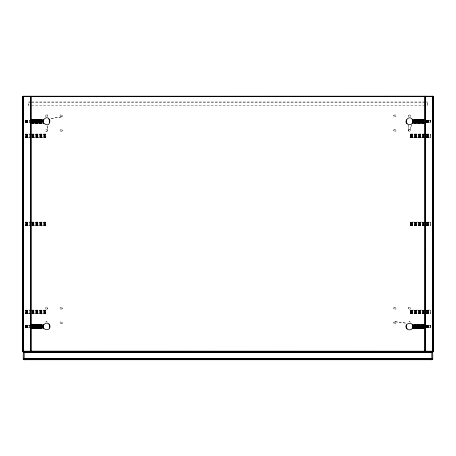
<?xml version="1.0" encoding="UTF-8"?>
<svg xmlns="http://www.w3.org/2000/svg" width="456" height="456" viewBox="0 0 456 456"><rect width="100%" height="100%" fill="white"/><g stroke="black" fill="none" stroke-linecap="round" stroke-linejoin="round"><path stroke-width="0.34" stroke-dasharray="2.28 1.71" d="M408.878 125.371C407.795 125.907 407.767 134.548 410.617 130.593C410.725 127.868 406.114 130.142 409.665 131.545M408.405 130.063L408.884 125.349M408.359 130.239L410.007 129.401L411.774 124.813M410.007 129.401L411.745 124.915M408.867 321.896L409.488 321.708M47.031 116.839C49.556 111.292 41.131 118.207 47.641 116.001L46.335 114.695M410.007 116.839C412.577 114.302 406.399 114.302 408.969 116.839M60.585 116.839C64.399 116.605 60.716 113.02 59.975 115.647C59.867 118.372 64.478 116.098 60.927 114.695M47.595 130.063L47.031 129.401L46.159 129.333L45.497 129.897L45.429 130.769L45.993 131.431L47.641 130.593L47.578 125.257L47.641 130.239M60.585 131.431C64.399 131.197 60.716 127.612 59.975 130.239C59.867 132.964 64.478 130.69 60.927 129.287M395.415 114.809C391.601 115.043 395.284 118.628 396.025 116.001C396.133 113.276 391.522 115.55 395.073 116.953M410.007 114.809L408.359 115.647L409.665 116.953M395.415 129.401C391.601 129.635 395.284 133.22 396.025 130.593C396.133 127.868 391.522 130.142 395.073 131.545M45.993 309.271C49.807 309.037 46.124 305.452 45.383 308.079C45.275 310.804 49.886 308.53 46.335 307.127M60.585 309.271C64.399 309.037 60.716 305.452 59.975 308.079C59.867 310.804 64.478 308.53 60.927 307.127M60.585 323.863C64.399 323.629 60.716 320.044 59.975 322.671C59.867 325.396 64.478 323.122 60.927 321.719M395.415 307.241C391.601 307.475 395.284 311.06 396.025 308.433C396.133 305.708 391.522 307.982 395.073 309.385M410.007 307.241C406.193 307.475 409.876 311.06 410.617 308.433C410.725 305.708 406.114 307.982 409.665 309.385M395.415 321.833C391.601 322.067 395.284 325.652 396.025 323.025C396.133 320.3 391.522 322.574 395.073 323.977M409.06 321.793L410.109 321.896M61.104 116.964L50.285 118.663L61.281 116.953M46.512 321.708L45.72 322.033L46.295 321.731L47.304 322.033M31.692 122.373L41.941 122.476L31.692 122.578L41.844 122.185M414.156 120.407L424.314 120.031M31.692 327.573L41.941 327.676L31.692 327.778L41.844 327.385M414.156 325.607L424.314 325.231M42.465 120.743L31.681 120.994L42.385 121.079M43.103 121.581L31.72 121.581L42.379 121.313M42.391 121.598L31.72 121.843L42.476 121.929L31.681 122.111L43.155 121.934M413.609 120.994L424.279 120.749L412.879 120.868M424.279 121.028L413.62 121.279L424.992 121.296M413.535 121.849L424.319 121.598L413.592 121.718M42.465 325.943L31.681 326.194L42.385 326.279M43.103 326.781L31.72 326.781L42.379 326.513M42.391 326.798L31.72 327.043L42.476 327.129L31.681 327.311L43.155 327.134M413.609 326.194L424.279 325.949L412.879 326.068M424.279 326.228L413.62 326.479L424.992 326.496M413.535 327.049L424.319 326.798L413.592 326.918M43.138 120.726L31.008 120.469M424.314 121.877L414.156 122.105L424.992 122.122M43.138 325.926L31.008 325.669M424.314 327.077L414.156 327.305L424.992 327.322M31.008 122.368L43.195 122.134M412.805 120.458L424.992 120.224M31.008 327.568L43.195 327.334M412.805 325.658L424.992 325.424M31.72 121.285L43.098 121.085M31.686 122.573L41.906 122.402L31.686 122.368M412.902 121.507L424.279 121.307M31.72 326.485L43.098 326.285M31.686 327.773L41.906 327.602L31.686 327.568M424.279 326.507L413.62 326.513M43.616 119.472L31.709 119.495L42.169 119.552L31.703 119.666L42.043 119.808L31.698 119.996L41.906 120.19L31.686 120.224L43.343 120.002M31.703 123.023L42.112 122.932L31.703 122.778L41.975 122.607M414.025 119.985L424.308 119.831L413.888 119.689L424.297 119.671L413.957 119.808L424.302 119.996L414.094 120.19L424.314 120.224L412.657 120.002M412.845 120.658L424.992 120.469M412.384 123.12L424.291 123.12L413.831 123.04L424.297 122.926L413.957 122.784L424.302 122.596L412.657 122.59M43.616 324.672L31.709 324.695L42.169 324.752L31.703 324.866L42.043 325.008L31.698 325.196L41.906 325.39L31.686 325.424L43.343 325.202M31.703 328.223L42.112 328.132L31.703 327.978L41.975 327.807M414.025 325.185L424.308 325.031L413.888 324.889L424.297 324.872L413.957 325.008L424.302 325.196L414.094 325.39L424.314 325.424L412.657 325.202M412.845 325.858L424.992 325.669M412.384 328.32L424.291 328.32L413.831 328.24L424.297 328.126L413.957 327.984L424.302 327.796L412.657 327.79M41.975 119.985L31.692 119.831L42.112 119.689L31.703 119.671M42.408 120.874L31.72 121L43.103 121.011M43.12 121.724L31.72 121.849L43.138 121.866M43.616 123.12L31.709 123.12L42.169 123.04L31.703 122.926L42.043 122.784L31.698 122.596L43.343 122.59M424.297 123.023L413.888 122.932L424.297 122.778L414.025 122.607M41.975 325.185L31.692 325.031L42.112 324.889L31.703 324.872M42.408 326.074L31.72 326.2L43.103 326.211M43.12 326.923L31.72 327.049L43.138 327.066M43.616 328.32L31.709 328.32L42.169 328.24L31.703 328.126L42.043 327.984L31.698 327.796L43.343 327.79M424.297 328.223L413.888 328.132L424.297 327.978L414.025 327.807M424.308 122.373L414.059 122.476L424.308 122.578L414.156 122.185M424.308 327.573L414.059 327.676L424.308 327.778L414.156 327.385M413.888 119.66L424.297 119.569M413.888 324.86L424.297 324.769M31.681 120.726L43.155 120.658M424.297 119.666L412.384 119.472M31.681 325.926L43.155 325.858M424.297 324.866L412.384 324.672M31.72 121.575L42.385 121.513M412.435 119.563L424.992 119.495M31.008 123.097L43.565 123.029M413.615 121.079L424.279 121.017L413.535 120.743M31.72 326.775L42.385 326.713M412.435 324.763L424.992 324.695M31.008 328.297L43.565 328.229M413.615 326.279L424.279 326.217L413.535 325.943M413.797 119.489L424.291 119.472M31.709 123.12L42.203 123.103M413.797 324.689L424.291 324.672M31.709 328.32L42.203 328.303M31.008 102.007L28.614 102.007L28.614 105.336L30.865 105.336M31.72 102.007L424.279 102.007M424.992 102.007L427.386 102.007L427.386 105.336L426.189 105.336M30.865 102.144L28.728 102.144L28.728 105.336M31.572 102.144L425.847 102.144M31.572 105.336L425.847 105.336M31.008 119.563L42.169 119.563M413.831 119.563L424.992 119.563M31.698 119.82L42.043 119.825M413.957 119.825L424.302 119.82M25.536 120.167L31.008 120.156M424.992 120.156L430.464 120.167L426.36 120.281M25.536 120.281L29.64 120.281M25.536 120.373L29.64 120.373M426.36 120.373L430.464 120.373M25.536 120.492L29.64 120.492M426.36 120.492L430.464 120.492M25.536 120.623L29.64 120.623M412.862 120.726L424.319 120.732M426.36 120.623L430.464 120.623M25.536 120.777L29.64 120.777M426.36 120.777L430.464 120.777M25.536 120.943L29.64 120.943M426.36 120.943L430.464 120.943M412.897 121.011L424.279 121.011L413.592 120.874M25.536 121.119L29.64 121.119M426.36 121.119L430.464 121.119M25.536 121.296L29.64 121.296M31.008 121.296L42.379 121.296L31.72 121.028M426.36 121.296L430.464 121.296M25.536 121.473L29.64 121.473M426.36 121.473L430.464 121.473M412.897 121.581L424.279 121.581L413.62 121.313M25.536 121.649L29.64 121.649M426.36 121.649L430.464 121.649M25.536 121.815L29.64 121.815M426.36 121.815L430.464 121.815M25.536 121.969L29.64 121.969M412.862 121.866L424.319 121.86L413.609 121.598M426.36 121.969L430.464 121.969M25.536 122.1L29.64 122.1M426.36 122.1L430.464 122.1M25.536 122.219L29.64 122.219M426.36 122.219L430.464 122.219M25.536 122.311L29.64 122.379M426.36 122.311L430.464 122.379L430.464 120.156M31.008 122.425L25.536 122.436L25.536 120.156M424.992 122.425L430.464 122.425M424.314 122.368L414.094 122.379L424.314 122.573M31.698 122.772L42.043 122.767M413.957 122.767L424.302 122.772M31.703 122.92L42.112 122.92M413.888 122.92L424.297 122.92M31.008 123.029L42.169 123.029M413.831 123.029L424.992 123.029M31.008 134.064L25.536 134.064L25.536 137.712M31.703 134.064L45.6 134.064L45.6 137.712L31.703 137.689L45.6 137.621M410.4 137.712L410.4 134.064L430.464 134.064L430.464 137.712M25.536 134.155L29.64 134.155M31.703 134.155L45.6 134.087M410.4 134.087L430.464 134.155M25.536 134.263L29.64 134.263M31.703 134.263L45.6 134.263M410.4 134.263L424.297 134.263M426.36 134.263L430.464 134.263M25.536 134.412L29.64 134.412M31.703 134.412L45.6 134.412M410.4 134.412L424.297 134.412M426.36 134.412L430.464 134.412M25.536 134.6L29.64 134.6M31.703 134.6L45.6 134.6M410.4 134.6L424.297 134.6M426.36 134.6L430.464 134.6M25.536 134.816L29.64 134.816M31.703 134.816L45.6 134.816M410.4 134.816L424.297 134.816M426.36 134.816L430.464 134.816M25.536 135.061L29.64 135.061M31.703 135.061L45.6 135.061M410.4 135.061L424.297 135.061M426.36 135.061L430.464 135.061M25.536 135.324L29.64 135.324M31.703 135.324L45.6 135.324M410.4 135.324L424.297 135.324M426.36 135.324L430.464 135.324M25.536 135.603L29.64 135.603M31.703 135.603L45.6 135.603M410.4 135.603L424.297 135.603M426.36 135.603L430.464 135.603M25.536 135.888L29.64 135.888M31.703 135.888L45.6 135.888M410.4 135.888L424.297 135.888M426.36 135.888L430.464 135.888M25.536 136.173L29.64 136.173M31.703 136.173L45.6 136.173M410.4 136.173L424.297 136.173M426.36 136.173L430.464 136.173M25.536 136.452L29.64 136.452M31.703 136.452L45.6 136.452M410.4 136.452L424.297 136.452M426.36 136.452L430.464 136.452M25.536 136.714L29.64 136.714M31.703 136.714L45.6 136.714M410.4 136.714L424.297 136.714M426.36 136.714L430.464 136.714M25.536 136.96L29.64 136.96M31.703 136.96L45.6 136.96M410.4 136.96L424.297 136.96M426.36 136.96L430.464 136.96M25.536 137.176L29.64 137.176M31.703 137.176L45.6 137.176M410.4 137.176L424.297 137.176M426.36 137.176L430.464 137.176M25.536 137.364L29.64 137.364M31.703 137.364L45.6 137.364M410.4 137.364L424.297 137.364M426.36 137.364L430.464 137.364M25.536 137.512L29.64 137.512M31.703 137.512L45.6 137.512M410.4 137.512L424.297 137.512M426.36 137.512L430.464 137.512M29.64 137.621L25.536 137.621L31.008 137.712M424.297 137.621L410.4 137.621L430.464 137.689L426.36 137.621M31.008 222.072L25.536 222.072L25.536 225.72L31.008 225.72M31.703 222.072L45.6 222.095L45.6 225.72L31.703 225.697M25.536 222.163L29.64 222.163M31.703 222.163L45.6 222.163M410.4 222.163L424.297 222.163M426.36 222.163L430.464 222.163M25.536 222.271L29.64 222.271M31.703 222.271L45.6 222.271M410.4 222.271L424.297 222.271M426.36 222.271L430.464 222.271M25.536 222.42L29.64 222.42M31.703 222.42L45.6 222.42M410.4 222.42L424.297 222.42M426.36 222.42L430.464 222.42M25.536 222.608L29.64 222.608M31.703 222.608L45.6 222.608M410.4 222.608L424.297 222.608M426.36 222.608L430.464 222.608M25.536 222.824L29.64 222.824M31.703 222.824L45.6 222.824M410.4 222.824L424.297 222.824M426.36 222.824L430.464 222.824M25.536 223.07L29.64 223.07M31.703 223.07L45.6 223.07M410.4 223.07L424.297 223.07M426.36 223.07L430.464 223.07M25.536 223.332L29.64 223.332M31.703 223.332L45.6 223.332M410.4 223.332L424.297 223.332M426.36 223.332L430.464 223.332M25.536 223.611L29.64 223.611M31.703 223.611L45.6 223.611M410.4 223.611L424.297 223.611M426.36 223.611L430.464 223.611M25.536 223.896L29.64 223.896M31.703 223.896L45.6 223.896M410.4 223.896L424.297 223.896M426.36 223.896L430.464 223.896M25.536 224.181L29.64 224.181M31.703 224.181L45.6 224.181M410.4 224.181L424.297 224.181M426.36 224.181L430.464 224.181M25.536 224.46L29.64 224.46M31.703 224.46L45.6 224.46M410.4 224.46L424.297 224.46M426.36 224.46L430.464 224.46M25.536 224.722L29.64 224.722M31.703 224.722L45.6 224.722M410.4 224.722L424.297 224.722M426.36 224.722L430.464 224.722M25.536 224.968L29.64 224.968M31.703 224.968L45.6 224.968M410.4 224.968L424.297 224.968M426.36 224.968L430.464 224.968M25.536 225.184L29.64 225.184M31.703 225.184L45.6 225.184M410.4 225.184L424.297 225.184M426.36 225.184L430.464 225.184M25.536 225.372L29.64 225.372M31.703 225.372L45.6 225.372M410.4 225.372L424.297 225.372M426.36 225.372L430.464 225.372M25.536 225.52L29.64 225.52M31.703 225.52L45.6 225.52M410.4 225.52L424.297 225.52M426.36 225.52L430.464 225.52M25.536 225.629L29.64 225.629M31.703 225.629L45.6 225.629M410.4 225.629L424.297 225.629M426.36 225.629L430.464 225.629M31.008 310.08L25.536 310.103L25.536 313.728L31.008 313.728L25.536 313.637M31.703 310.08L45.6 310.103L45.6 313.728L31.703 313.728M25.536 310.171L29.64 310.171M31.703 310.171L45.6 310.171M410.4 310.171L424.297 310.171M426.36 310.171L430.464 310.171M25.536 310.279L29.64 310.279M31.703 310.279L45.6 310.279M410.4 310.279L424.297 310.279M426.36 310.279L430.464 310.279M25.536 310.428L29.64 310.428M31.703 310.428L45.6 310.428M410.4 310.428L424.297 310.428M426.36 310.428L430.464 310.428M25.536 310.616L29.64 310.616M31.703 310.616L45.6 310.616M410.4 310.616L424.297 310.616M426.36 310.616L430.464 310.616M25.536 310.832L29.64 310.832M31.703 310.832L45.6 310.832M410.4 310.832L424.297 310.832M426.36 310.832L430.464 310.832M25.536 311.077L29.64 311.077M31.703 311.077L45.6 311.077M410.4 311.077L424.297 311.077M426.36 311.077L430.464 311.077M25.536 311.34L29.64 311.34M31.703 311.34L45.6 311.34M410.4 311.34L424.297 311.34M426.36 311.34L430.464 311.34M25.536 311.619L29.64 311.619M31.703 311.619L45.6 311.619M410.4 311.619L424.297 311.619M426.36 311.619L430.464 311.619M25.536 311.904L29.64 311.904M31.703 311.904L45.6 311.904M410.4 311.904L424.297 311.904M426.36 311.904L430.464 311.904M25.536 312.189L29.64 312.189M31.703 312.189L45.6 312.189M410.4 312.189L424.297 312.189M426.36 312.189L430.464 312.189M25.536 312.468L29.64 312.468M31.703 312.468L45.6 312.468M410.4 312.468L424.297 312.468M426.36 312.468L430.464 312.468M25.536 312.73L29.64 312.73M31.703 312.73L45.6 312.73M410.4 312.73L424.297 312.73M426.36 312.73L430.464 312.73M25.536 312.976L29.64 312.976M31.703 312.976L45.6 312.976M410.4 312.976L424.297 312.976M426.36 312.976L430.464 312.976M25.536 313.192L29.64 313.192M31.703 313.192L45.6 313.192M410.4 313.192L424.297 313.192M426.36 313.192L430.464 313.192M25.536 313.38L29.64 313.38M31.703 313.38L45.6 313.38M410.4 313.38L424.297 313.38M426.36 313.38L430.464 313.38M25.536 313.528L29.64 313.528M31.703 313.528L45.6 313.528M410.4 313.528L424.297 313.528M426.36 313.528L430.464 313.528M31.703 313.637L45.6 313.705M410.4 313.637L424.297 313.637M426.36 313.705L430.464 313.705L430.464 310.08L410.4 310.103L410.4 313.728L430.464 313.728M31.008 324.763L42.169 324.763M413.831 324.763L424.992 324.763M31.698 325.02L42.043 325.025M413.957 325.025L424.302 325.02M31.008 325.356L25.536 325.367L29.64 325.481M424.992 325.356L430.464 325.367L426.36 325.481M25.536 325.573L29.64 325.573M426.36 325.573L430.464 325.573M25.536 325.692L29.64 325.692M426.36 325.692L430.464 325.692M25.536 325.823L29.64 325.823M412.862 325.926L424.319 325.932M426.36 325.823L430.464 325.823M25.536 325.977L29.64 325.977M426.36 325.977L430.464 325.977M25.536 326.143L29.64 326.143M426.36 326.143L430.464 326.143M412.897 326.211L424.279 326.211L413.592 326.074M25.536 326.319L29.64 326.319M426.36 326.319L430.464 326.319M25.536 326.496L29.64 326.496M31.008 326.496L42.379 326.496L31.72 326.228M426.36 326.496L430.464 326.496M25.536 326.673L29.64 326.673M426.36 326.673L430.464 326.673M412.897 326.781L424.279 326.781M25.536 326.849L29.64 326.849M426.36 326.849L430.464 326.849M25.536 327.015L29.64 327.015M426.36 327.015L430.464 327.015M25.536 327.169L29.64 327.169M412.862 327.066L424.319 327.06L413.609 326.798M426.36 327.169L430.464 327.169M25.536 327.3L29.64 327.3M426.36 327.3L430.464 327.3M25.536 327.419L29.64 327.419M426.36 327.419L430.464 327.419M25.536 325.356L25.536 327.636L29.64 327.511M426.36 327.579L430.464 327.579L430.464 325.356M25.536 327.625L31.008 327.625M424.992 327.636L430.464 327.625M424.314 327.568L414.094 327.579L424.314 327.773M31.698 327.972L42.043 327.967M413.957 327.967L424.302 327.972M31.703 328.12L42.112 328.12M413.888 328.12L424.297 328.12M31.008 328.229L42.169 328.229M413.831 328.229L424.992 328.229M31.709 119.472L42.203 119.489M31.008 122.122L41.844 122.134L31.686 121.877M413.797 123.103L424.291 123.12M31.709 324.672L42.203 324.689M31.008 327.322L41.844 327.334L31.686 327.077M413.797 328.303L424.291 328.32M31.008 119.495L43.565 119.563M412.435 123.029L424.992 123.097M31.008 324.695L43.565 324.763M412.435 328.229L424.992 328.297M413.615 121.513L424.279 121.575M31.703 119.569L42.112 119.66M31.703 324.769L42.112 324.86M412.879 121.724L424.319 122.111L412.845 121.934M43.12 120.868L31.72 120.743L42.391 120.994M42.408 121.718L31.72 121.592L42.465 121.849M412.879 326.923L424.319 327.311L412.845 327.134M43.12 326.068L31.72 325.943L42.391 326.194M42.408 326.918L31.72 326.792L42.465 327.049M412.902 121.085L424.279 121.285M31.72 121.307L43.098 121.507M412.902 326.285L424.279 326.485M31.72 326.507L43.098 326.707M412.805 122.134L424.992 122.368M31.008 120.224L43.195 120.458M412.805 327.334L424.992 327.568M31.008 325.424L43.195 325.658M31.686 120.031L41.844 120.407M31.686 325.231L41.844 325.607M395.249 321.765L405.965 323.167M395.073 321.719L405.937 323.161M409.705 321.731L410.423 322.198M46.729 321.731L47.447 322.198M45.993 131.431C47.527 132.12 48.439 129.709 46.335 129.287M427.272 102.144L427.272 105.336M430.464 222.095L410.4 222.072L410.4 225.72L430.464 225.697L430.464 222.072"/><path stroke-width="0.68" d="M424.998 96.581L425.442 96.216L432.75 96.216L433.194 96.581L22.806 96.581L23.256 96.216L30.558 96.216L30.552 351.576L23.011 351.508L22.806 351.211L433.194 351.211L432.744 351.576L425.448 351.576L424.998 351.211M432.75 351.211L432.875 351.559L432.744 96.216L432.875 351.559M23.25 96.581L23.188 96.222L23.256 351.576L23.125 96.233L23.188 351.57M30.558 351.211L30.552 351.576L31.002 351.211M425.442 96.581L425.38 96.222M43.343 122.59L43.747 123.308C42.545 122.767 43.485 119.312 43.309 120.105C42.938 121.085 43.052 122.236 43.616 123.12C52.446 130.393 50.679 111.304 43.343 120.002M43.423 327.967C41.017 324.364 48.991 320.334 49.892 325.96C50.679 332.475 40.179 329.466 43.747 324.484L43.343 325.202M412.657 120.002C409.009 113.282 401.816 123.815 409.488 124.716C412.264 125.172 413.563 121.176 412.577 119.825M412.902 326.707C413.256 320.978 403.155 323.247 406.723 328.508C408.109 330.589 411.591 330.247 412.577 327.967C413.415 325.39 412.15 329.175 412.805 327.334L412.252 328.508L412.657 327.79M412.657 122.59L412.252 123.308L412.908 121.296L412.252 119.284L412.868 120.76M412.691 327.687L412.537 328.046L412.868 325.96L412.252 324.484L412.657 325.202M43.092 121.296L43.747 119.284L43.309 120.105M43.092 326.496L43.747 324.484M412.252 123.308L412.908 121.296M412.879 326.923L412.743 327.55L412.908 326.496M43.098 121.085L43.132 120.76M43.098 326.285L43.132 325.96M412.879 121.724L412.743 122.35L412.902 121.507M43.103 121.011L43.257 120.241L43.12 120.868M43.103 326.211L43.257 325.442L43.12 326.068M49.561 122.846L49.892 120.76L48.929 118.879M49.561 328.046L49.892 325.96L48.929 324.079M406.438 119.746L406.108 121.832L407.071 123.713M406.438 324.946L406.108 327.032L407.071 328.913M43.309 325.305L43.195 325.658L43.502 324.872M412.691 122.487L412.805 122.134L412.498 122.92M24.088 351.576L23.256 352.482L23.267 359.014L24.088 359.784M431.912 359.784L432.744 358.872L432.733 352.345L431.912 351.576M22.92 96.364L22.92 351.428M425.442 351.211L425.26 351.536L425.448 96.216L425.38 351.57M24.168 352.482L23.256 352.482L432.744 352.488L23.256 352.488L432.733 352.345M431.832 358.878L432.744 358.872L23.256 358.872L432.744 358.872L23.256 358.872L24.168 358.878M31.008 96.358L424.992 96.319M31.008 96.41L424.992 96.41M30.62 96.222L30.552 351.576L30.558 96.216L30.985 96.524L424.992 96.461M31.008 351.274L424.992 351.331M31.008 351.433L424.992 351.382M31.008 351.508L424.992 351.473M23.706 351.701L432.294 351.701M23.592 351.775L432.408 351.775M23.495 351.867L432.505 351.867M23.41 351.975L432.59 351.975M23.347 352.089L432.653 352.089M23.347 359.271L432.653 359.271M23.41 359.385L432.59 359.385L23.592 359.584M23.495 359.493L432.505 359.493L431.832 359.271M23.706 359.659L432.294 359.659M23.826 359.721L432.174 359.721M432.875 96.233L432.75 96.581M431.832 359.493L432.408 359.584L431.832 359.385M433.035 96.319L433.08 351.428M425.072 351.382L425.072 96.41M412.252 324.484L412.868 325.96M43.747 123.308L43.132 121.832M43.132 327.032L43.747 328.508L43.343 327.79M412.537 119.746L412.805 120.458M412.537 324.946L412.805 325.658M43.195 122.134L43.462 122.846M43.195 327.334L43.462 328.046M433.177 96.524L433.177 351.268M432.989 96.284L432.989 351.508M432.932 96.256L432.932 351.536M431.832 351.576L431.832 359.784M425.317 96.233L425.317 351.559M425.157 96.319L425.157 351.473M30.843 96.319L30.843 351.473M30.797 96.284L30.797 351.508M24.168 351.576L24.168 359.784M23.011 96.284L23.011 351.508M22.846 96.467L22.846 351.325M43.269 120.213L43.462 119.746L43.269 120.213M424.992 96.216L31.008 96.222L31.008 351.576L424.992 351.57L424.992 96.216"/></g></svg>
